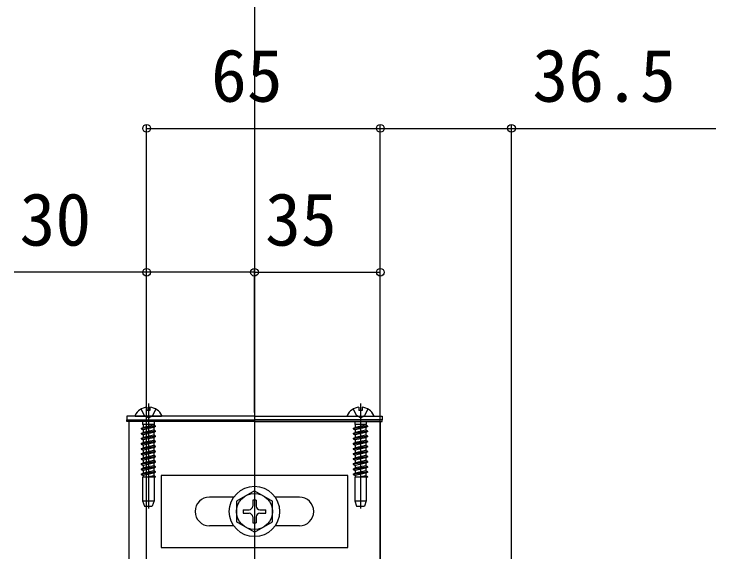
# Model space of a CAD drawing. Units: millimetres, scale not verified. Extents: x -875 to 875, y -1303 to 1295.
# Drawn here: x -724.9 to -529.6, y 399.1 to 548.6 of the extents above; entities that cross this region are included whole.
import ezdxf
from ezdxf.enums import TextEntityAlignment as Align

# ---------------------------------------------------------------- set-up
doc = ezdxf.new("R2010")
doc.units = ezdxf.units.MM
doc.header["$LTSCALE"] = 8
for name, color, linetype in [('0-4_YKK_12', 2, 'Continuous'), ('0-5_YKK_13', 4, 'Continuous'), ('0-6_YKK_D', 6, 'Continuous')]:
    doc.layers.add(name, color=color, linetype=linetype)
doc.styles.add('ＭＳ ゴシック', font='')
doc.styles.get('ＭＳ ゴシック').set_extended_font_data('MS Gothic')

msp = doc.modelspace()

# ---------------------------------------------------------------- linework, layer by layer
at = {"layer": '0-4_YKK_12'}
for p, q in [((-658.002, 951.303), (-658.002, -74.697)), ((-687.502, 440.303), (-687.502, 411.141)), ((-628.502, 440.303), (-628.502, 411.141)), ((-623.002, 435.303), (-693.002, 435.303)), ((-693.002, 435.303), (-693.002, 185.303)), ((-623.002, 435.303), (-623.002, 344.803))]:
    msp.add_line(p, q, dxfattribs=at)
at = {"layer": '0-5_YKK_13'}
for p, q in [((-689.552, 438.769), (-688.647, 436.953)), ((-687.927, 439.281), (-687.927, 438.403)), ((-685.452, 438.769), (-686.357, 436.953)), ((-630.552, 438.769), (-629.647, 436.953)), ((-628.927, 439.281), (-628.927, 438.403)), ((-626.452, 438.769), (-627.357, 436.953)), ((-691.097, 436.803), (-683.906, 436.803)), ((-687.502, 436.345), (-688.647, 436.953)), ((-687.502, 436.345), (-686.357, 436.953)), ((-632.097, 436.803), (-624.906, 436.803)), ((-628.502, 436.345), (-629.647, 436.953)), ((-628.502, 436.345), (-627.357, 436.953)), ((-685.502, 434.022), (-689.502, 433.388)), ((-685.502, 433.922), (-689.502, 433.288)), ((-689.502, 433.388), (-689.002, 433.677)), ((-689.122, 435.303), (-689.122, 434.496)), ((-685.882, 434.496), (-689.122, 434.496)), ((-689.002, 434.496), (-689.002, 433.677)), ((-686.002, 434.311), (-689.002, 433.677)), ((-686.002, 433.633), (-689.002, 433)), ((-686.002, 434.496), (-686.002, 434.311)), ((-685.502, 434.022), (-686.002, 434.311)), ((-685.502, 433.922), (-686.002, 433.633)), ((-686.002, 433.632), (-686.002, 432.901)), ((-685.882, 435.303), (-685.882, 434.496)), ((-685.502, 433.922), (-685.502, 434.022)), ((-626.502, 434.022), (-630.502, 433.388)), ((-626.502, 433.922), (-630.502, 433.288)), ((-630.502, 433.388), (-630.002, 433.677)), ((-630.122, 435.303), (-630.122, 434.496)), ((-626.882, 434.496), (-630.122, 434.496)), ((-630.002, 434.496), (-630.002, 433.677)), ((-627.002, 434.311), (-630.002, 433.677)), ((-627.002, 433.633), (-630.002, 433)), ((-627.002, 434.496), (-627.002, 434.311)), ((-626.502, 434.022), (-627.002, 434.311)), ((-626.502, 433.922), (-627.002, 433.633)), ((-627.002, 433.632), (-627.002, 432.901)), ((-626.882, 435.303), (-626.882, 434.496)), ((-626.502, 433.922), (-626.502, 434.022)), ((-689.502, 433.388), (-689.502, 433.288)), ((-689.502, 433.288), (-689.002, 433)), ((-685.502, 432.612), (-689.502, 431.978)), ((-685.502, 432.512), (-689.502, 431.878)), ((-689.502, 431.978), (-689.002, 432.267)), ((-689.502, 431.978), (-689.502, 431.878)), ((-689.502, 431.878), (-689.002, 431.59)), ((-689.002, 432.999), (-689.002, 432.267)), ((-686.002, 432.901), (-689.002, 432.267)), ((-686.002, 432.223), (-689.002, 431.59)), ((-689.002, 431.589), (-689.002, 430.857)), ((-685.502, 432.612), (-686.002, 432.901)), ((-685.502, 432.512), (-686.002, 432.223)), ((-686.002, 432.222), (-686.002, 431.491)), ((-685.502, 432.512), (-685.502, 432.612)), ((-630.502, 433.388), (-630.502, 433.288)), ((-630.502, 433.288), (-630.002, 433)), ((-626.502, 432.612), (-630.502, 431.978)), ((-626.502, 432.512), (-630.502, 431.878)), ((-630.502, 431.978), (-630.002, 432.267)), ((-630.502, 431.978), (-630.502, 431.878)), ((-630.502, 431.878), (-630.002, 431.59)), ((-630.002, 432.999), (-630.002, 432.267)), ((-627.002, 432.901), (-630.002, 432.267)), ((-627.002, 432.223), (-630.002, 431.59)), ((-630.002, 431.589), (-630.002, 430.857)), ((-626.502, 432.612), (-627.002, 432.901)), ((-626.502, 432.512), (-627.002, 432.223)), ((-627.002, 432.222), (-627.002, 431.491)), ((-626.502, 432.512), (-626.502, 432.612)), ((-685.502, 431.202), (-689.502, 430.568)), ((-685.502, 431.102), (-689.502, 430.468)), ((-689.502, 430.568), (-689.002, 430.857)), ((-689.502, 430.568), (-689.502, 430.468)), ((-689.502, 430.468), (-689.002, 430.18)), ((-685.502, 429.792), (-689.502, 429.158)), ((-685.502, 429.692), (-689.502, 429.058)), ((-686.002, 431.491), (-689.002, 430.857)), ((-686.002, 430.813), (-689.002, 430.18)), ((-689.002, 430.179), (-689.002, 429.447)), ((-686.002, 430.081), (-689.002, 429.447)), ((-685.502, 431.202), (-686.002, 431.491)), ((-685.502, 431.102), (-686.002, 430.813)), ((-686.002, 430.812), (-686.002, 430.081)), ((-685.502, 429.792), (-686.002, 430.081)), ((-685.502, 429.692), (-686.002, 429.403)), ((-685.502, 431.102), (-685.502, 431.202)), ((-685.502, 429.692), (-685.502, 429.792)), ((-626.502, 431.202), (-630.502, 430.568)), ((-626.502, 431.102), (-630.502, 430.468)), ((-630.502, 430.568), (-630.002, 430.857)), ((-630.502, 430.568), (-630.502, 430.468)), ((-630.502, 430.468), (-630.002, 430.18)), ((-626.502, 429.792), (-630.502, 429.158)), ((-626.502, 429.692), (-630.502, 429.058)), ((-627.002, 431.491), (-630.002, 430.857)), ((-627.002, 430.813), (-630.002, 430.18)), ((-630.002, 430.179), (-630.002, 429.447)), ((-627.002, 430.081), (-630.002, 429.447)), ((-626.502, 431.202), (-627.002, 431.491)), ((-626.502, 431.102), (-627.002, 430.813)), ((-627.002, 430.812), (-627.002, 430.081)), ((-626.502, 429.792), (-627.002, 430.081)), ((-626.502, 429.692), (-627.002, 429.403)), ((-626.502, 431.102), (-626.502, 431.202)), ((-626.502, 429.692), (-626.502, 429.792)), ((-689.502, 429.158), (-689.002, 429.447)), ((-689.502, 429.158), (-689.502, 429.058)), ((-689.502, 429.058), (-689.002, 428.77)), ((-685.502, 428.382), (-689.502, 427.748)), ((-685.502, 428.282), (-689.502, 427.648)), ((-689.502, 427.748), (-689.002, 428.037)), ((-689.502, 427.748), (-689.502, 427.648)), ((-686.002, 429.403), (-689.002, 428.77)), ((-689.002, 428.769), (-689.002, 428.037)), ((-686.002, 428.671), (-689.002, 428.037)), ((-686.002, 427.993), (-689.002, 427.36)), ((-686.002, 429.402), (-686.002, 428.671)), ((-685.502, 428.382), (-686.002, 428.671)), ((-685.502, 428.282), (-686.002, 427.993)), ((-686.002, 427.992), (-686.002, 427.261)), ((-685.502, 428.282), (-685.502, 428.382)), ((-630.502, 429.158), (-630.002, 429.447)), ((-630.502, 429.158), (-630.502, 429.058)), ((-630.502, 429.058), (-630.002, 428.77)), ((-626.502, 428.382), (-630.502, 427.748)), ((-626.502, 428.282), (-630.502, 427.648)), ((-630.502, 427.748), (-630.002, 428.037)), ((-630.502, 427.748), (-630.502, 427.648)), ((-627.002, 429.403), (-630.002, 428.77)), ((-630.002, 428.769), (-630.002, 428.037)), ((-627.002, 428.671), (-630.002, 428.037)), ((-627.002, 427.993), (-630.002, 427.36)), ((-627.002, 429.402), (-627.002, 428.671)), ((-626.502, 428.382), (-627.002, 428.671)), ((-626.502, 428.282), (-627.002, 427.993)), ((-627.002, 427.992), (-627.002, 427.261)), ((-626.502, 428.282), (-626.502, 428.382)), ((-689.502, 427.648), (-689.002, 427.36)), ((-685.502, 426.972), (-689.502, 426.338)), ((-685.502, 426.872), (-689.502, 426.238)), ((-689.502, 426.338), (-689.002, 426.627)), ((-689.502, 426.338), (-689.502, 426.238)), ((-689.502, 426.238), (-689.002, 425.95)), ((-689.002, 427.359), (-689.002, 426.627)), ((-686.002, 427.261), (-689.002, 426.627)), ((-686.002, 426.583), (-689.002, 425.95)), ((-689.002, 425.949), (-689.002, 425.217)), ((-686.002, 425.851), (-689.002, 425.217)), ((-685.502, 426.972), (-686.002, 427.261)), ((-685.502, 426.872), (-686.002, 426.583)), ((-686.002, 426.582), (-686.002, 425.851)), ((-685.502, 425.562), (-686.002, 425.851)), ((-685.502, 426.872), (-685.502, 426.972)), ((-630.502, 427.648), (-630.002, 427.36)), ((-626.502, 426.972), (-630.502, 426.338)), ((-626.502, 426.872), (-630.502, 426.238)), ((-630.502, 426.338), (-630.002, 426.627)), ((-630.502, 426.338), (-630.502, 426.238)), ((-630.502, 426.238), (-630.002, 425.95)), ((-630.002, 427.359), (-630.002, 426.627)), ((-627.002, 427.261), (-630.002, 426.627)), ((-627.002, 426.583), (-630.002, 425.95)), ((-630.002, 425.949), (-630.002, 425.217)), ((-627.002, 425.851), (-630.002, 425.217)), ((-626.502, 426.972), (-627.002, 427.261)), ((-626.502, 426.872), (-627.002, 426.583)), ((-627.002, 426.582), (-627.002, 425.851)), ((-626.502, 425.562), (-627.002, 425.851)), ((-626.502, 426.872), (-626.502, 426.972)), ((-685.502, 425.562), (-689.502, 424.928)), ((-685.502, 425.462), (-689.502, 424.828)), ((-689.502, 424.928), (-689.002, 425.217)), ((-689.502, 424.928), (-689.502, 424.828)), ((-689.502, 424.828), (-689.002, 424.54)), ((-685.502, 424.152), (-689.502, 423.518)), ((-685.502, 424.052), (-689.502, 423.418)), ((-689.502, 423.518), (-689.002, 423.807)), ((-686.002, 425.173), (-689.002, 424.54)), ((-689.002, 424.539), (-689.002, 423.807)), ((-686.002, 424.441), (-689.002, 423.807)), ((-686.002, 423.763), (-689.002, 423.13)), ((-685.502, 425.462), (-686.002, 425.173)), ((-686.002, 425.172), (-686.002, 424.441)), ((-685.502, 424.152), (-686.002, 424.441)), ((-685.502, 424.052), (-686.002, 423.763)), ((-686.002, 423.762), (-686.002, 423.031)), ((-685.502, 425.462), (-685.502, 425.562)), ((-685.502, 424.052), (-685.502, 424.152)), ((-626.502, 425.562), (-630.502, 424.928)), ((-626.502, 425.462), (-630.502, 424.828)), ((-630.502, 424.928), (-630.002, 425.217)), ((-630.502, 424.928), (-630.502, 424.828)), ((-630.502, 424.828), (-630.002, 424.54)), ((-626.502, 424.152), (-630.502, 423.518)), ((-626.502, 424.052), (-630.502, 423.418)), ((-630.502, 423.518), (-630.002, 423.807)), ((-627.002, 425.173), (-630.002, 424.54)), ((-630.002, 424.539), (-630.002, 423.807)), ((-627.002, 424.441), (-630.002, 423.807)), ((-627.002, 423.763), (-630.002, 423.13)), ((-626.502, 425.462), (-627.002, 425.173)), ((-627.002, 425.172), (-627.002, 424.441)), ((-626.502, 424.152), (-627.002, 424.441)), ((-626.502, 424.052), (-627.002, 423.763)), ((-627.002, 423.762), (-627.002, 423.031)), ((-626.502, 425.462), (-626.502, 425.562)), ((-626.502, 424.052), (-626.502, 424.152)), ((-689.502, 423.518), (-689.502, 423.418)), ((-689.502, 423.418), (-689.002, 423.13)), ((-685.502, 422.742), (-689.502, 422.108)), ((-685.502, 422.642), (-689.502, 422.008)), ((-689.502, 422.108), (-689.002, 422.397)), ((-689.502, 422.108), (-689.502, 422.008)), ((-689.502, 422.008), (-689.002, 421.72)), ((-689.002, 423.129), (-689.002, 422.397)), ((-686.002, 423.031), (-689.002, 422.397)), ((-686.002, 422.353), (-689.002, 421.72)), ((-685.502, 422.742), (-686.002, 423.031)), ((-685.502, 422.642), (-686.002, 422.353)), ((-686.002, 422.352), (-686.002, 421.621)), ((-685.502, 422.642), (-685.502, 422.742)), ((-630.502, 423.518), (-630.502, 423.418)), ((-630.502, 423.418), (-630.002, 423.13)), ((-626.502, 422.742), (-630.502, 422.108)), ((-626.502, 422.642), (-630.502, 422.008)), ((-630.502, 422.108), (-630.002, 422.397)), ((-630.502, 422.108), (-630.502, 422.008)), ((-630.502, 422.008), (-630.002, 421.72)), ((-630.002, 423.129), (-630.002, 422.397)), ((-627.002, 423.031), (-630.002, 422.397)), ((-627.002, 422.353), (-630.002, 421.72)), ((-626.502, 422.742), (-627.002, 423.031)), ((-626.502, 422.642), (-627.002, 422.353)), ((-627.002, 422.352), (-627.002, 421.621)), ((-626.502, 422.642), (-626.502, 422.742)), ((-685.502, 421.332), (-689.502, 420.698)), ((-685.502, 421.232), (-689.502, 420.598)), ((-689.502, 420.698), (-689.002, 420.987)), ((-689.502, 420.698), (-689.502, 420.598)), ((-689.502, 420.598), (-689.002, 420.31)), ((-689.002, 421.719), (-689.002, 420.987)), ((-686.002, 421.621), (-689.002, 420.987)), ((-686.002, 420.943), (-689.002, 420.31)), ((-689.002, 420.309), (-689.002, 419.803)), ((-686.002, 420.211), (-687.932, 419.803)), ((-685.502, 419.922), (-686.253, 419.803)), ((-685.502, 421.332), (-686.002, 421.621)), ((-685.502, 421.232), (-686.002, 420.943)), ((-686.002, 420.942), (-686.002, 420.211)), ((-685.502, 419.922), (-686.002, 420.211)), ((-685.502, 421.232), (-685.502, 421.332)), ((-685.502, 419.822), (-685.502, 419.922)), ((-626.502, 421.332), (-630.502, 420.698)), ((-626.502, 421.232), (-630.502, 420.598)), ((-630.502, 420.698), (-630.002, 420.987)), ((-630.502, 420.698), (-630.502, 420.598)), ((-630.502, 420.598), (-630.002, 420.31)), ((-630.002, 421.719), (-630.002, 420.987)), ((-627.002, 421.621), (-630.002, 420.987)), ((-627.002, 420.943), (-630.002, 420.31)), ((-630.002, 420.309), (-630.002, 419.803)), ((-627.002, 420.211), (-628.932, 419.803)), ((-626.502, 419.922), (-627.253, 419.803)), ((-626.502, 421.332), (-627.002, 421.621)), ((-626.502, 421.232), (-627.002, 420.943)), ((-627.002, 420.942), (-627.002, 420.211)), ((-626.502, 419.922), (-627.002, 420.211)), ((-626.502, 421.232), (-626.502, 421.332)), ((-626.502, 419.822), (-626.502, 419.922)), ((-685.535, 419.803), (-689.118, 419.803)), ((-689.118, 419.803), (-689.118, 413.303)), ((-685.886, 419.803), (-685.886, 413.303)), ((-685.502, 419.822), (-685.622, 419.803)), ((-685.502, 419.822), (-685.535, 419.803)), ((-626.535, 419.803), (-630.118, 419.803)), ((-630.118, 419.803), (-630.118, 413.303)), ((-626.886, 419.803), (-626.886, 413.303)), ((-626.502, 419.822), (-626.622, 419.803)), ((-626.502, 419.822), (-626.535, 419.803)), ((-658.002, 416.053), (-663.002, 413.166)), ((-658.002, 416.053), (-653.002, 413.166)), ((-663.746, 414.303), (-670.502, 414.303)), ((-645.502, 414.303), (-652.257, 414.303)), ((-689.118, 413.303), (-688.572, 411.803)), ((-663.002, 413.166), (-663.002, 407.44)), ((-658.502, 413.453), (-658.502, 411.803)), ((-657.502, 413.453), (-658.502, 413.453)), ((-657.502, 413.453), (-657.502, 411.803)), ((-653.002, 407.44), (-653.002, 413.166)), ((-630.118, 413.303), (-629.572, 411.803)), ((-688.572, 411.803), (-686.432, 411.803)), ((-661.152, 410.803), (-659.502, 410.803)), ((-661.152, 410.803), (-661.152, 409.803)), ((-656.502, 410.803), (-654.852, 410.803)), ((-654.852, 409.803), (-654.852, 410.803)), ((-629.572, 411.803), (-627.432, 411.803)), ((-661.152, 409.803), (-659.502, 409.803)), ((-658.502, 408.803), (-658.502, 407.153)), ((-657.502, 408.803), (-657.502, 407.153)), ((-656.502, 409.803), (-654.852, 409.803)), ((-663.746, 406.303), (-670.502, 406.303)), ((-658.002, 404.553), (-663.002, 407.44)), ((-658.502, 407.153), (-657.502, 407.153)), ((-658.002, 404.553), (-653.002, 407.44)), ((-645.502, 406.303), (-652.257, 406.303))]:
    msp.add_line(p, q, dxfattribs=at)
for points in [[(-687.077, 439.281), (-687.077, 438.403), (-687.927, 438.403)], [(-628.077, 439.281), (-628.077, 438.403), (-628.927, 438.403)], [(-658.002, 436.803), (-693.502, 436.803), (-693.502, 435.803), (-658.002, 435.803)], [(-658.002, 435.303), (-693.502, 435.303), (-693.502, 435.803), (-658.002, 435.803)], [(-658.002, 436.803), (-622.502, 436.803), (-622.502, 435.803), (-658.002, 435.803)], [(-658.002, 435.303), (-622.502, 435.303), (-622.502, 435.803), (-658.002, 435.803)], [(-689.118, 413.303), (-685.886, 413.303), (-686.432, 411.803)], [(-630.118, 413.303), (-626.886, 413.303), (-627.432, 411.803)]]:
    msp.add_lwpolyline(points, dxfattribs=at)
msp.add_lwpolyline([(-632.002, 400.303), (-632.002, 420.303), (-684.002, 420.303), (-684.002, 400.303)], close=True, dxfattribs=at)
for radius in [7, 5]:
    msp.add_circle((-658.002, 410.303), radius, dxfattribs=at)
for centre, radius, start, end in [((-687.502, 435.103), 4.2, 95.80773, 152.71904), ((-687.502, 435.103), 4.2, 27.28096, 84.19227), ((-628.502, 435.103), 4.2, 95.80773, 152.71904), ((-628.502, 435.103), 4.2, 27.28096, 84.19227), ((-691.097, 436.957), 0.154, 152.71904, 270), ((-683.906, 436.957), 0.154, 270, 27.28096), ((-632.097, 436.957), 0.154, 152.71904, 270), ((-624.906, 436.957), 0.154, 270, 27.28096), ((-670.502, 410.303), 4, 90, 270), ((-645.502, 410.303), 4, 270, 90), ((-659.502, 411.803), 1, 270, 0), ((-656.502, 411.803), 1, 180, 270), ((-659.502, 408.803), 1, 0, 90), ((-656.502, 408.803), 1, 90, 180)]:
    msp.add_arc(centre, radius, start, end, dxfattribs=at)
at = {"layer": '0-6_YKK_D'}
for p, q in [((-688.002, 354.003), (-688.002, 517.803)), ((-623.002, 354.003), (-623.002, 517.803)), ((-623.002, 354.003), (-623.002, 517.803)), ((-586.502, 344.803), (-586.502, 517.803)), ((-688.002, 516.803), (-623.002, 516.803)), ((-688.002, 437.803), (-688.002, 477.803)), ((-658.002, 437.803), (-658.002, 477.803)), ((-658.002, 438.803), (-658.002, 477.803)), ((-658.002, 476.803), (-623.002, 476.803)), ((-623.002, 354.003), (-623.002, 477.803))]:
    msp.add_line(p, q, dxfattribs=at)
for points in [[(-623.002, 516.803), (-586.502, 516.803), (-529.611, 516.803)], [(-658.002, 476.803), (-688.002, 476.803), (-724.893, 476.803)]]:
    msp.add_lwpolyline(points, dxfattribs=at)
for centre in [(-688.002, 516.803), (-623.002, 516.803), (-623.002, 516.803), (-586.502, 516.803), (-688.002, 476.803), (-658.002, 476.803), (-658.002, 476.803), (-623.002, 476.803)]:
    msp.add_circle(centre, 1.075, dxfattribs=at)

# ---------------------------------------------------------------- texts
at = {"layer": '0-6_YKK_D', "style": 'ＭＳ ゴシック'}
for s, p in [('65', (-670.104, 519.803)), ('36.5', (-580.679, 519.803)), ('30', (-723.37, 479.803)), ('35', (-655.047, 479.803))]:
    msp.add_text(s, height=14.66, dxfattribs=at).set_placement(p, align=Align.BOTTOM_LEFT)

doc.saveas('drawing.dxf')
